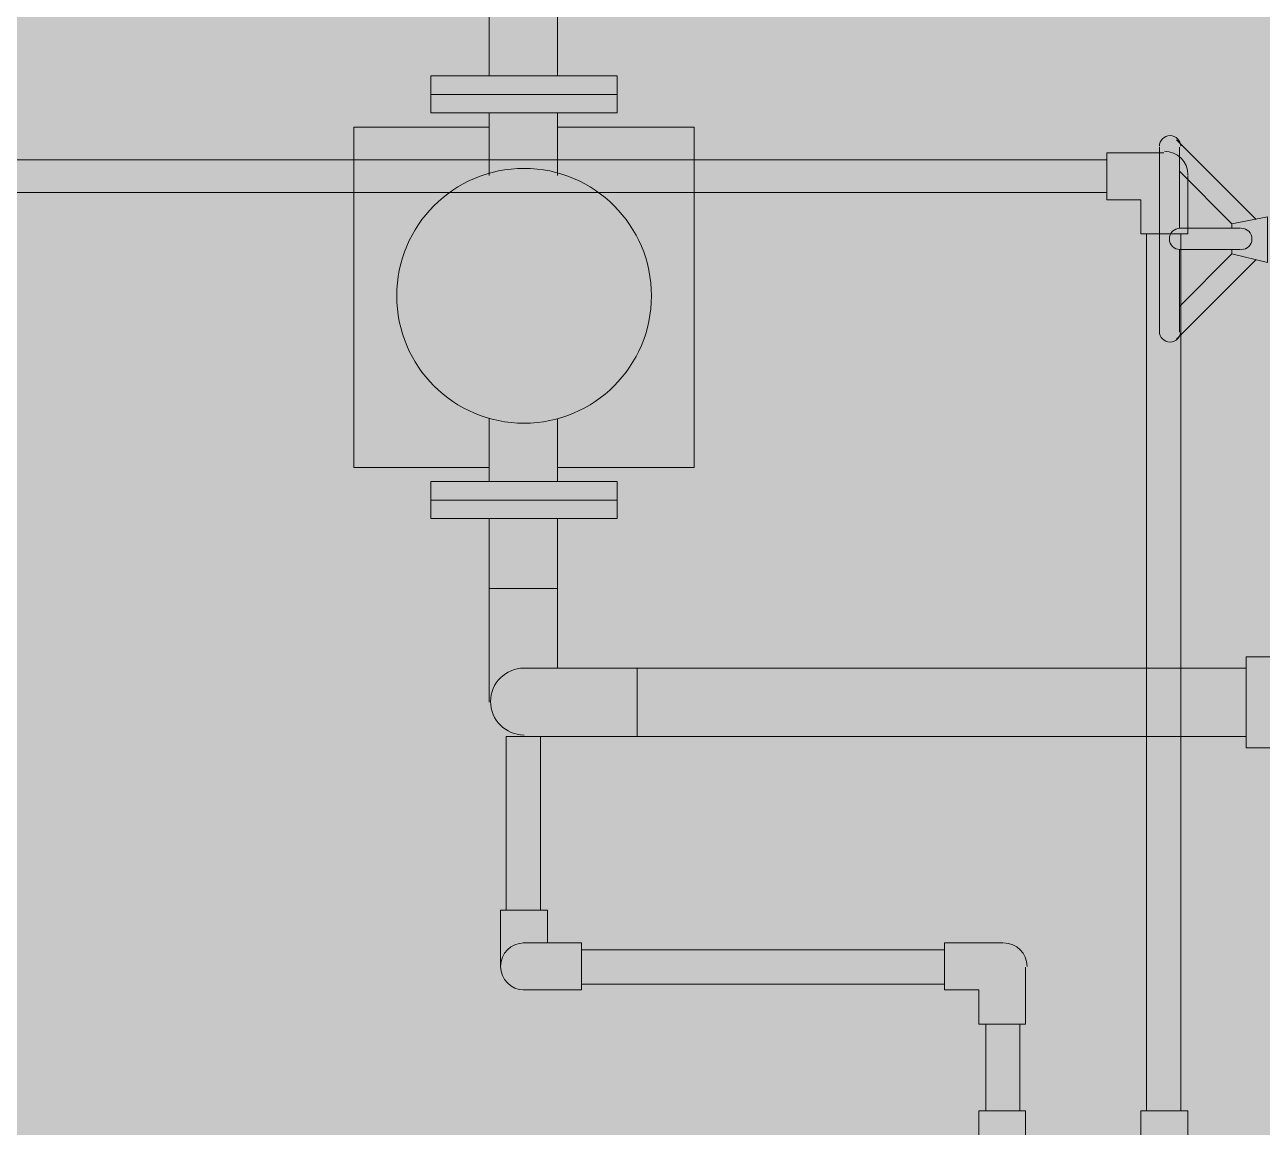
# Model space of a CAD drawing. Header units: millimetres. Extents: x 28 to 201, y 462 to 575.
# Drawn here: x 122.277 to 123.042, y 559.027 to 559.709 of the extents above; entities that cross this region are included whole.
import ezdxf

# ---------------------------------------------------------------- set-up
doc = ezdxf.new("R2010")
doc.units = ezdxf.units.MM
doc.layers.add('1- 3', color=3, linetype='Continuous')
doc.layers.add('8 hatch 2', color=104, linetype='Continuous')

# ---------------------------------------------------------------- blocks, each defined once
blk = doc.blocks.new('CTOBOM')
at = {"color": 0, "lineweight": 20}
for p, q in [((6.12908, -0.49542), (6.12908, -0.52887)), ((6.18541, -0.52887), (6.18541, -0.49542)), ((6.12908, -0.52887), (6.18541, -0.52887)), ((6.13612, -0.90555), (6.13612, -0.52887)), ((6.13612, -0.52887), (6.17837, -0.52887)), ((6.17837, -0.52887), (6.17837, -0.90555)), ((5.84217, -0.56495), (5.83161, -0.56495)), ((5.86769, -0.56495), (5.84217, -0.56495)), ((5.86769, -0.59399), (5.86769, -0.56495)), ((6.43096, -0.56495), (6.40984, -0.56495)), ((6.40984, -0.56495), (6.40984, -0.59399)), ((5.86769, -0.59047), (5.86769, -0.56935)), ((5.86769, -0.56935), (6.40984, -0.56935)), ((6.40984, -0.56935), (6.40984, -0.59047)), ((5.81752, -0.57991), (5.81752, -0.61512)), ((5.84657, -0.61512), (5.84657, -0.59399)), ((5.84657, -0.59399), (5.86769, -0.59399)), ((6.40984, -0.59047), (5.86769, -0.59047)), ((6.40984, -0.59399), (6.43096, -0.59399)), ((5.81752, -0.61512), (5.84657, -0.61512)), ((5.84217, -0.61512), (5.82192, -0.61512)), ((5.82192, -0.61512), (5.82192, -1.76542)), ((5.84217, -1.76542), (5.84217, -0.61512)), ((6.33151, -0.66528), (6.32095, -0.66528)), ((6.35615, -0.66528), (6.33151, -0.66528)), ((6.35615, -0.69433), (6.35615, -0.66528)), ((6.43096, -0.66528), (6.40984, -0.66528)), ((6.40984, -0.66528), (6.40984, -0.69433)), ((6.35615, -0.68992), (6.35615, -0.6688)), ((6.35615, -0.6688), (6.40984, -0.6688)), ((6.40984, -0.6688), (6.40984, -0.68992)), ((6.30598, -0.67936), (6.30598, -0.71545)), ((6.33503, -0.71545), (6.33503, -0.69433)), ((6.33503, -0.69433), (6.35615, -0.69433)), ((6.40984, -0.68992), (6.35615, -0.68992)), ((6.40984, -0.69433), (6.43096, -0.69433)), ((6.30598, -0.71545), (6.33503, -0.71545)), ((6.31039, -0.93988), (6.31039, -0.71545)), ((6.31039, -0.71545), (6.33151, -0.71545)), ((6.33151, -0.71545), (6.33151, -0.93988)), ((5.80168, -0.95484), (5.80168, -0.87035)), ((5.80168, -0.87035), (6.01203, -0.87035)), ((6.01203, -0.87035), (6.01203, -0.95484)), ((6.13612, -0.97596), (6.13612, -0.90555)), ((6.13612, -0.90555), (6.17837, -0.90555)), ((6.17837, -0.90555), (6.13612, -0.90555)), ((6.17837, -0.90555), (6.17837, -0.97596)), ((5.77, -0.91787), (5.78144, -0.91787)), ((5.77, -1.03317), (5.77, -0.91787)), ((5.79288, -0.91787), (5.78144, -0.91787)), ((5.78144, -0.91787), (5.78144, -1.03317)), ((5.78144, -0.91787), (5.78144, -1.03317)), ((5.79288, -1.03317), (5.79288, -0.91787)), ((6.02083, -0.91787), (6.03227, -0.91787)), ((6.02083, -1.03317), (6.02083, -0.91787)), ((6.03227, -0.91787), (6.03227, -1.03317)), ((6.04371, -0.91787), (6.03227, -0.91787)), ((6.03227, -0.91787), (6.03227, -1.03317)), ((6.04371, -1.03317), (6.04371, -0.91787)), ((6.33503, -0.93988), (6.30598, -0.93988)), ((6.30598, -0.93988), (6.30598, -0.97596)), ((6.33151, -0.93988), (6.31039, -0.93988)), ((6.33503, -0.97596), (6.33503, -0.93988)), ((5.77, -0.95484), (5.12048, -0.95484)), ((5.77, -0.99708), (5.77, -0.95484)), ((5.83161, -0.95484), (5.79288, -0.95484)), ((5.79288, -0.95484), (5.79288, -0.99708)), ((5.9821, -0.95484), (6.02083, -0.95484)), ((6.02083, -0.95484), (6.02083, -0.99708)), ((6.04371, -0.95484), (6.08684, -0.95484)), ((6.04371, -0.99708), (6.04371, -0.95484)), ((6.08684, -0.95484), (6.08684, -0.99708)), ((6.13612, -0.95484), (6.08684, -0.95484)), ((6.08684, -0.95484), (6.08684, -0.99708)), ((6.28574, -0.99004), (6.28574, -0.961)), ((6.28574, -0.961), (6.30598, -0.961)), ((6.17837, -0.98652), (6.17837, -0.9654)), ((6.17837, -0.9654), (6.28574, -0.9654)), ((6.28574, -0.9654), (6.28574, -0.98652)), ((6.28574, -0.98652), (6.17837, -0.98652)), ((6.32095, -0.99004), (6.28574, -0.99004)), ((5.12048, -0.99708), (5.77, -0.99708)), ((5.79288, -0.99708), (5.83161, -0.99708)), ((5.80168, -1.08069), (5.80168, -0.99708)), ((6.02083, -0.99708), (5.9821, -0.99708)), ((6.01203, -0.99708), (6.01203, -1.08069)), ((6.08684, -0.99708), (6.04371, -0.99708)), ((6.08684, -0.99708), (6.15725, -0.99708)), ((5.78144, -1.03317), (5.77, -1.03317)), ((5.78144, -1.03317), (5.79288, -1.03317)), ((6.03227, -1.03317), (6.02083, -1.03317)), ((6.03227, -1.03317), (6.04371, -1.03317)), ((6.01203, -1.08069), (5.80168, -1.08069))]:
    blk.add_line(p, q, dxfattribs=at)
for points in [[(5.86417, -0.53767), (5.86153, -0.53767), (5.85713, -0.51566), (5.88529, -0.51566), (5.88001, -0.53767), (5.87737, -0.53767)], [(5.85889, -0.5227), (5.8096, -0.57199)], [(5.88353, -0.5227), (5.93282, -0.57199)], [(5.86417, -0.53239), (5.86417, -0.57023)], [(5.87737, -0.57023), (5.87737, -0.53239)], [(5.82897, -0.57023), (5.86153, -0.53767)], [(5.91258, -0.57023), (5.88001, -0.53767)], [(5.86417, -0.57023), (5.814, -0.57023)], [(5.87737, -0.57023), (5.92842, -0.57023)], [(5.92842, -0.58255), (5.814, -0.58255)]]:
    blk.add_lwpolyline(points, dxfattribs=at)
for points, knots in [([(5.87737, -0.53195), (5.87737, -0.5283), (5.87442, -0.52534), (5.87077, -0.52534), (5.86713, -0.52534), (5.86417, -0.5283), (5.86417, -0.53195)], [0, 0, 0, 0, 1, 1, 1, 2, 2, 2, 2]), ([(5.81356, -0.56935), (5.80992, -0.56935), (5.80696, -0.57231), (5.80696, -0.57595), (5.80696, -0.5796), (5.80992, -0.58255), (5.81356, -0.58255)], [0, 0, 0, 0, 1, 1, 1, 2, 2, 2, 2]), ([(5.86417, -0.56979), (5.86417, -0.57344), (5.86713, -0.57639), (5.87077, -0.57639), (5.87442, -0.57639), (5.87737, -0.57344), (5.87737, -0.56979)], [0, 0, 0, 0, 1, 1, 1, 2, 2, 2, 2]), ([(5.92798, -0.58255), (5.93162, -0.58255), (5.93458, -0.5796), (5.93458, -0.57595), (5.93458, -0.57231), (5.93162, -0.56935), (5.92798, -0.56935)], [0, 0, 0, 0, 1, 1, 1, 2, 2, 2, 2]), ([(5.90598, -0.89675), (5.86247, -0.89675), (5.82721, -0.93202), (5.82721, -0.97552), (5.82721, -1.01902), (5.86247, -1.05429), (5.90598, -1.05429), (5.94948, -1.05429), (5.98475, -1.01902), (5.98475, -0.97552), (5.98475, -0.93202), (5.94948, -0.89675), (5.90598, -0.89675)], [0, 0, 0, 0, 1, 1, 1, 2, 2, 2, 3, 3, 3, 4, 4, 4, 4]), ([(6.13612, -0.97552), (6.13612, -0.98694), (6.14538, -0.9962), (6.15681, -0.9962), (6.16823, -0.9962), (6.17749, -0.98694), (6.17749, -0.97552)], [0, 0, 0, 0, 1, 1, 1, 2, 2, 2, 2]), ([(6.30598, -0.97552), (6.30598, -0.98354), (6.31249, -0.99004), (6.32051, -0.99004), (6.32853, -0.99004), (6.33503, -0.98354), (6.33503, -0.97552)], [0, 0, 0, 0, 1, 1, 1, 2, 2, 2, 2])]:
    blk.add_open_spline(points, degree=3, knots=knots, dxfattribs=at)
for points in [[(5.83117, -0.56495), (5.82315, -0.56495), (5.81664, -0.57145), (5.81664, -0.57947)], [(6.32051, -0.6644), (6.31249, -0.6644), (6.30598, -0.6709), (6.30598, -0.67892)], [(6.15681, -0.9962), (6.16823, -0.9962), (6.17749, -0.98694), (6.17749, -0.97552)], [(6.32051, -0.99004), (6.32853, -0.99004), (6.33503, -0.98354), (6.33503, -0.97552)]]:
    blk.add_open_spline(points, degree=3, dxfattribs=at)
blk = doc.blocks.new('zonas hatch')
at = {"layer": '8 hatch 2', "ltscale": 2, "transparency": 33554483}
h = blk.add_hatch(color=6, dxfattribs=at)
h.dxf.hatch_style = 1
h.paths.add_polyline_path([(79.84048, 79.60505), (60.14999, 79.60505), (60.14999, 62.26086), (84.49943, 62.26086)])

msp = doc.modelspace()

# ---------------------------------------------------------------- block references
at = {"color": 1}
msp.add_blockref('zonas hatch', (43.72087, 485.84233), dxfattribs=at)
at = {"layer": '1- 3', "rotation": 270}
msp.add_blockref('CTOBOM', (123.56135, 565.44738), dxfattribs=at)

doc.saveas('drawing.dxf')
